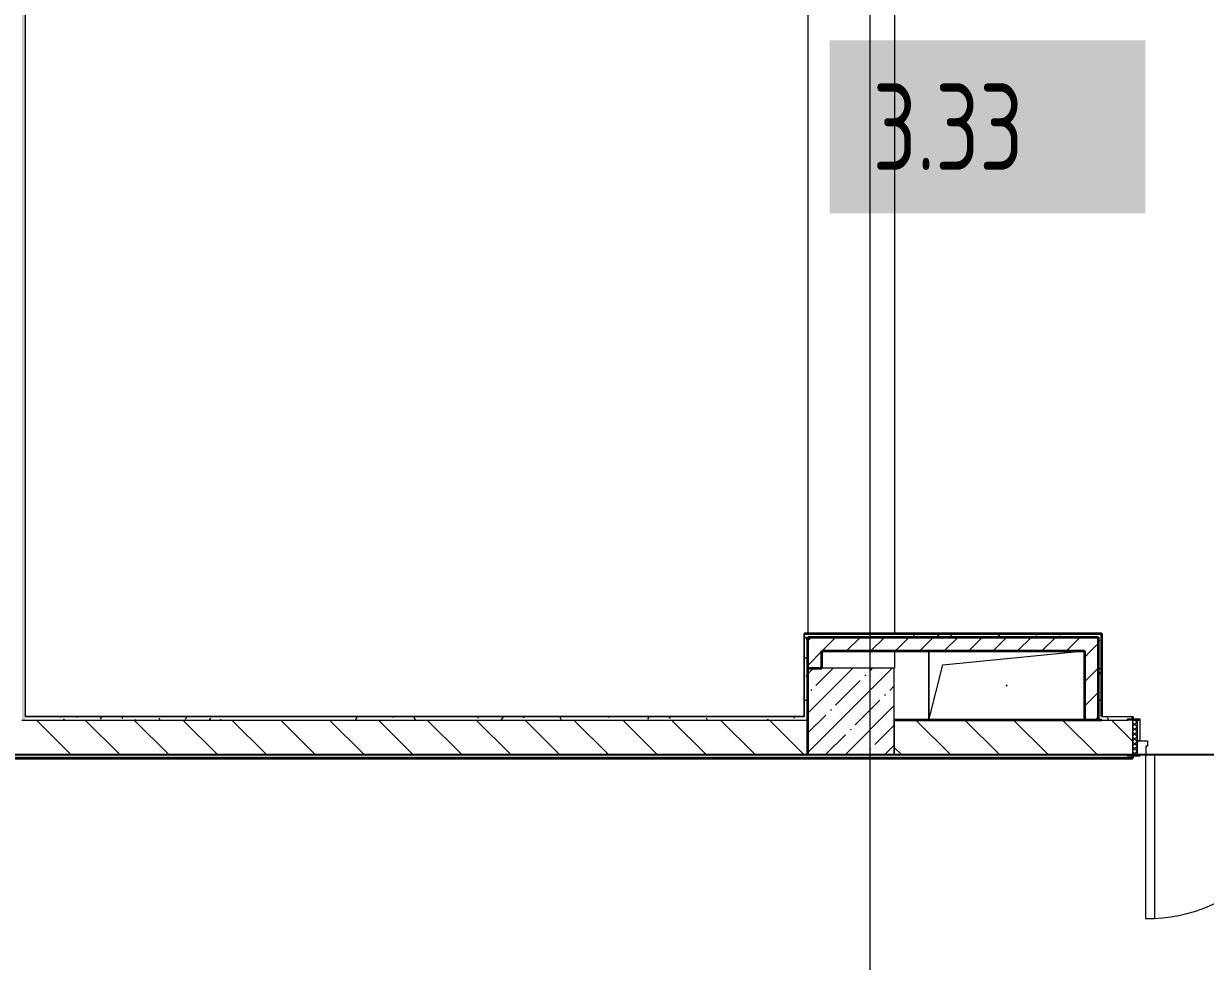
# Model space of a CAD drawing. Header units: millimetres. Extents: x 3914 to 443608, y -156176 to 78197.
# Drawn here: x 426480 to 433320, y -133773 to -128346 of the extents above; entities that cross this region are included whole.
import ezdxf

# ---------------------------------------------------------------- set-up
doc = ezdxf.new("R2010")
doc.units = ezdxf.units.MM
for name, color, linetype, lineweight in [('A-DOOR-1', 7, 'Continuous', 5), ('A-DOOR-FRAM-2', 7, 'Continuous', 5), ('A-FLOR', 7, 'Continuous', 9), ('A-GENM', 7, 'Continuous', 9), ('A-WALL', 7, 'Continuous', 5), ('A-WALL-1', 7, 'Continuous', 35), ('I-WALL', 7, 'Continuous', 5), ('S-COLS', 7, 'Continuous', 9), ('S-COLS-1', 7, 'Continuous', 5), ('Оси', 7, 'Continuous', 9)]:
    doc.layers.add(name, color=color, linetype=linetype, lineweight=lineweight)
doc.layers.add('A-DOOR-FRAM-1', color=7, linetype='Continuous', lineweight=5, true_color=0xc0c0c0)
doc.layers.add('A-WALL-FNSH-1', color=9, linetype='Continuous', lineweight=5, true_color=0x808080)
doc.styles.add('СПДС', font='ГОСТ тип А.ttf', dxfattribs={"width": 0.9})
pattern_1 = [(45, (315419.7, -145976.68), (-70.71068, 70.71068), [])]
pattern_2 = [(0, (315419.7, -145976.68), (243.84, 60.96), [20.117, -162.763, 20.117, -162.763, -975.36]), (0, (315419.7, -145976.68), (243.84, 60.96), [-365.76, 20.117, -345.643, 20.117, -162.763, -426.72]), (0, (315419.7, -145976.68), (243.84, 60.96), [-914.4, 20.117, -101.803, 20.117, -284.683]), (120, (315511.14, -145946.2), (-174.71291, 180.691634), [20.117, -162.763, 20.117, -162.763, -975.36]), (120, (315511.14, -145946.2), (-174.71291, 180.691634), [-365.76, 20.117, -345.643, 20.117, -162.763, -426.72]), (120, (315511.14, -145946.2), (-174.71291, 180.691634), [-914.4, 20.117, -101.803, 20.117, -284.683]), (240, (315541.62, -145824.28), (-69.12709, -241.651634), [20.117, -162.763, 20.117, -162.763, -975.36]), (240, (315541.62, -145824.28), (-69.12709, -241.651634), [-365.76, 20.117, -345.643, 20.117, -162.763, -426.72]), (240, (315541.62, -145824.28), (-69.12709, -241.651634), [-914.4, 20.117, -101.803, 20.117, -284.683])]

# ---------------------------------------------------------------- blocks, each defined once
blk = doc.blocks.new('GM_Отверстие прямоугольное _в плите_ - Отверстие-23876685-Объем проектирования 3 этажа')
at = {"layer": 'A-GENM'}
for p, q in [((-450, -200), (-450, 200)), ((-450, 200), (-450, -200)), ((-370, 120), (450, 200)), ((-450, -200), (-370, 120))]:
    blk.add_line(p, q, dxfattribs=at)
for start, end in [(360, 180), (180, 360)]:
    blk.add_arc((0, 0), 2.5, start, end, dxfattribs=at)

msp = doc.modelspace()

# ---------------------------------------------------------------- hatches: boundary and pattern name
at = {"layer": 'A-DOOR-FRAM-2'}
h = msp.add_hatch(dxfattribs=at)
h.set_pattern_fill('FP_215', color=256, style=0, pattern_type=2)
h.set_pattern_definition([(315, (433066.265, -132641.364), (-14.1421, -14.1421), []), (225, (433066.265, -132641.364), (-14.1421, 14.1421), [])])
h.paths.add_polyline_path([(432900.1, -132576.7), (432925.1, -132576.7), (432925.1, -132376.7), (432900.1, -132376.7)])
at = {"layer": 'I-WALL'}
h = msp.add_hatch(dxfattribs=at)
h.set_pattern_fill('FP_191', color=256, style=0, pattern_type=2)
h.set_pattern_definition(pattern_2)
h.paths.add_polyline_path([(426469.7, -132376.7), (426489.7, -132376.7), (426488.7, -124846.6), (426469.7, -124826.7), (426469.7, -132375.8)])
h.paths.add_polyline_path([(426489.7, -124846.7), (426489.7, -124826.7), (426469.7, -124826.7)])
h = msp.add_hatch(dxfattribs=at)
h.set_pattern_fill('FP_191', color=256, style=0, pattern_type=2)
h.set_pattern_definition(pattern_2)
h.paths.add_polyline_path([(431019.7, -132356.7), (431019.7, -131876.7), (430999.7, -131876.7), (430999.7, -132355.7)])
h = msp.add_hatch(dxfattribs=at)
h.set_pattern_fill('FP_191', color=256, style=0, pattern_type=2)
h.set_pattern_definition(pattern_2)
h.paths.add_polyline_path([(431720.1, -131896.7), (432720.1, -131896.7), (432720.1, -131876.7), (431019.7, -131876.7), (431020.1, -131896.7), (431540.1, -131896.7)])
h = msp.add_hatch(dxfattribs=at)
h.set_pattern_fill('FP_22', color=256, style=0, pattern_type=2)
h.set_pattern_definition(pattern_1)
h.paths.add_polyline_path([(431099.7, -132076.7), (431099.7, -131896.7), (431019.7, -131896.7), (431020.1, -132076.7)])
h = msp.add_hatch(dxfattribs=at)
h.set_pattern_fill('FP_22', color=256, style=0, pattern_type=2)
h.set_pattern_definition(pattern_1)
h.paths.add_polyline_path([(431540.1, -131976.7), (432700.1, -131976.7), (432700.1, -131896.7), (431099.7, -131896.7), (431099.7, -131976.7), (431520.1, -131976.7)])
h = msp.add_hatch(dxfattribs=at)
h.set_pattern_fill('FP_191', color=256, style=0, pattern_type=2)
h.set_pattern_definition(pattern_2)
h.paths.add_polyline_path([(432720.1, -132376.7), (432720.1, -131896.7), (432700.1, -131896.7), (432700.1, -132376.7)])
h = msp.add_hatch(dxfattribs=at)
h.set_pattern_fill('FP_22', color=256, style=0, pattern_type=2)
h.set_pattern_definition(pattern_1)
h.paths.add_polyline_path([(432620.1, -132376.7), (432700.1, -132376.7), (432700.1, -131976.7), (432620.1, -131976.7), (432620.1, -132356.7)])
h = msp.add_hatch(dxfattribs=at)
h.set_pattern_fill('FP_191', color=256, style=0, pattern_type=2)
h.set_pattern_definition(pattern_2)
h.paths.add_polyline_path([(426489.7, -132376.7), (431019.7, -132376.7), (431019.7, -132356.7), (426490.7, -132356.7), (426489.9, -132373.5)])
h = msp.add_hatch(dxfattribs=at)
h.set_pattern_fill('FP_191', color=256, style=0, pattern_type=2)
h.set_pattern_definition(pattern_2)
h.paths.add_polyline_path([(436349.7, -132376.7), (436349.7, -132356.7), (434350.1, -132356.7), (434350.1, -132368.7), (434380.1, -132368.7), (434380.1, -132376.7), (436337.1, -132376.7)])
h.paths.add_polyline_path([(432721.1, -132376.7), (432870.1, -132376.7), (432870.1, -132368.7), (432900.1, -132368.7), (432900.1, -132356.7), (432721.1, -132358.3), (432720.1, -132376.7)])
h = msp.add_hatch(dxfattribs=at)
h.set_pattern_fill('FP_23', color=256, style=0, pattern_type=2)
h.set_pattern_definition([(135, (315419.7, -145976.68), (-141.42136, -141.42136), [])])
h.paths.add_polyline_path([(435863.4, -132576.7), (436349.7, -132576.7), (436349.7, -132376.7), (434350.1, -132376.7), (434350.1, -132576.7), (435816.8, -132576.7)])
h.paths.add_polyline_path([(416969.7, -132576.7), (416969.7, -132376.7), (416519.7, -132376.7), (416519.7, -132576.7), (416939.7, -132576.7)])
h.paths.add_polyline_path([(418419.7, -132576.7), (423739.7, -132576.7), (423739.7, -132376.7), (418419.7, -132376.7)])
h.paths.add_polyline_path([(427429.7, -132576.7), (431019.7, -132576.7), (431019.7, -132376.7), (426469.7, -132376.7), (426469.7, -132576.7), (427311.8, -132576.7)])
h.paths.add_polyline_path([(432620.1, -132576.7), (432900.1, -132576.7), (432900.1, -132376.7), (431519.7, -132376.7), (431519.7, -132576.7), (432529.8, -132576.7)])
h.paths.add_polyline_path([(425969.7, -132576.7), (425969.7, -132376.7), (425189.7, -132376.7), (425189.7, -132576.7), (425219.7, -132576.7)])
h = msp.add_hatch(dxfattribs=at)
h.set_pattern_fill('FP_191', color=256, style=0, pattern_type=2)
h.set_pattern_definition(pattern_2)
h.paths.add_polyline_path([(435778.7, -132596.7), (435779.7, -132576.7), (434380.1, -132577.1), (434380.1, -132584.7), (434350.1, -132584.7), (434350.1, -132596.7), (435769.2, -132596.7)])
h.paths.add_polyline_path([(426003.2, -132596.7), (432900.1, -132596.7), (432900.1, -132584.7), (432870.1, -132584.7), (432870.1, -132576.7), (425219.7, -132576.7), (425219.7, -132584.7), (425189.7, -132584.7), (425189.7, -132596.7), (425969.7, -132596.7)])
h.paths.add_polyline_path([(418419.7, -132596.7), (423739.7, -132596.7), (423739.7, -132584.7), (423709.7, -132584.7), (423709.7, -132576.7), (418449.7, -132576.7), (418449.7, -132584.7), (418419.7, -132584.7)])
h.paths.add_polyline_path([(416969.7, -132596.7), (416969.7, -132584.7), (416939.7, -132584.7), (416939.7, -132576.7), (416049.7, -132576.7), (416049.7, -132584.7), (416019.7, -132584.7), (416021.7, -132596.7), (416757.1, -132596.7)])
h.paths.add_polyline_path([(415069.7, -132596.7), (415069.7, -132584.7), (415039.7, -132584.7), (415039.7, -132576.7), (414119.7, -132576.7), (414119.7, -132596.7), (415039.7, -132596.7)])
at = {"layer": 'S-COLS-1'}
h = msp.add_hatch(dxfattribs=at)
h.set_pattern_fill('FP_1', color=256, style=0, pattern_type=2)
h.set_pattern_definition([(45, (315419.7, -145976.68), (-114.04925, 114.04925), []), (45, (315533.75, -145976.68), (-114.04925, 114.04925), [201.612, -40.322, 6.706, -33.617])])
h.paths.add_polyline_path([(431019.7, -132576.7), (431519.7, -132575), (431519.7, -132076.7), (431019.7, -132076.7), (431019.7, -132376.7)])

# ---------------------------------------------------------------- linework, layer by layer
msp.add_lwpolyline([(440249.7, -135376.7), (400389.7, -135376.7), (400389.7, -132576.7), (440249.7, -132576.7)], close=True)
at = {"layer": 'A-DOOR-1'}
for p, q in [((432975.1, -132576.7), (433025.1, -132576.7)), ((432975.1, -133526.7), (432975.1, -132576.7)), ((433025.1, -132576.7), (433025.1, -133526.7)), ((433025.1, -133526.7), (432975.1, -133526.7))]:
    msp.add_line(p, q, dxfattribs=at)
msp.add_arc((432975.1, -132576.7), 950, 270, 0, dxfattribs=at)
at = {"layer": 'A-DOOR-FRAM-1'}
for p, q in [((432870.1, -132368.7), (432940.1, -132368.7)), ((432870.1, -132376.7), (432870.1, -132368.7)), ((432940.1, -132376.7), (432870.1, -132376.7)), ((432900.1, -132376.7), (432925.1, -132376.7)), ((432900.1, -132576.7), (432900.1, -132376.7)), ((432925.1, -132376.7), (432925.1, -132576.7)), ((432925.1, -132376.7), (432940.1, -132376.7)), ((432925.1, -132496.7), (432925.1, -132376.7)), ((432940.1, -132368.7), (432940.1, -132376.7)), ((432940.1, -132376.7), (432940.1, -132496.7)), ((432925.1, -132496.7), (432985.1, -132496.7)), ((432925.1, -132576.7), (432925.1, -132496.7)), ((432940.1, -132496.7), (432925.1, -132496.7)), ((432985.1, -132496.7), (432985.1, -132526.7)), ((432975.1, -132526.7), (432975.1, -132576.7)), ((432985.1, -132526.7), (432975.1, -132526.7)), ((432870.1, -132576.7), (432940.1, -132576.7)), ((432870.1, -132584.7), (432870.1, -132576.7)), ((432940.1, -132584.7), (432870.1, -132584.7)), ((432925.1, -132576.7), (432900.1, -132576.7)), ((432975.1, -132576.7), (432925.1, -132576.7)), ((432940.1, -132576.7), (432940.1, -132584.7))]:
    msp.add_line(p, q, dxfattribs=at)
at = {"layer": 'A-FLOR'}
for p, q in [((426489.7, -132355.7), (426489.7, -124847.7)), ((431020.1, -131875.7), (431020.1, -125096.7)), ((431520.1, -125096.7), (431520.1, -131875.7)), ((432721.1, -131875.7), (430998.7, -131875.7)), ((430998.7, -132355.7), (430998.7, -131875.7)), ((432721.1, -131875.7), (432721.1, -132355.7)), ((431520.1, -131976.7), (431520.1, -132076.7)), ((431519.7, -132076.7), (431099.7, -132076.7)), ((430998.7, -132355.7), (426489.7, -132355.7)), ((432721.1, -132355.7), (432900.1, -132355.7)), ((432529.8, -132576.7), (432870.1, -132576.7)), ((434275.1, -132576.7), (432975.1, -132576.7))]:
    msp.add_line(p, q, dxfattribs=at)
at = {"layer": 'A-WALL'}
for p, q in [((426489.7, -132355.7), (426489.7, -132356.7)), ((426489.7, -132356.7), (430999.7, -132356.7)), ((426469.7, -132376.7), (431019.7, -132376.7)), ((431519.7, -132376.7), (431519.7, -132576.7)), ((432720.1, -132376.7), (432870.1, -132376.7)), ((432529.8, -132576.7), (425219.7, -132576.7))]:
    msp.add_line(p, q, dxfattribs=at)
at = {"layer": 'A-WALL-1'}
for p, q in [((432720.1, -131876.7), (430999.7, -131876.7)), ((432720.1, -132356.7), (432720.1, -131876.7)), ((431019.7, -132576.7), (431019.7, -131896.7)), ((431019.7, -131896.7), (432700.1, -131896.7)), ((432700.1, -131896.7), (432700.1, -132376.7)), ((431099.7, -132076.7), (431099.7, -131976.7)), ((431099.7, -131976.7), (432620.1, -131976.7)), ((432620.1, -131976.7), (432620.1, -132376.7)), ((431019.7, -132076.7), (431099.7, -132076.7)), ((430999.7, -132355.7), (430999.7, -132356.7)), ((432721.1, -132356.7), (432720.1, -132356.7)), ((432900.1, -132368.7), (432900.1, -132356.7)), ((432720.1, -132376.7), (431519.7, -132376.7)), ((425189.7, -132596.7), (432900.1, -132596.7)), ((432900.1, -132596.7), (432900.1, -132584.7))]:
    msp.add_line(p, q, dxfattribs=at)
at = {"layer": 'A-WALL-FNSH-1'}
for p, q in [((426490.7, -132355.7), (426490.7, -124847.7)), ((430998.7, -131875.7), (430998.7, -131875.7)), ((430999.7, -132355.7), (430999.7, -131876.7)), ((430998.7, -132355.7), (430999.7, -132355.7)), ((432721.1, -132356.7), (432900.1, -132356.7)), ((432900.1, -132356.7), (432900.1, -132355.7)), ((425189.7, -132597.7), (432900.1, -132597.7)), ((428085.4, -132597.7), (428085.4, -132598.7)), ((429285.1, -132598.7), (429285.1, -132597.7)), ((429285.3, -132598.7), (429552, -132598.7)), ((429552, -132598.7), (429552, -132597.7)), ((429553.4, -132597.7), (429553.4, -132598.7)), ((430753.1, -132598.7), (430753.1, -132597.7)), ((432900.1, -132597.7), (432900.1, -132596.7))]:
    msp.add_line(p, q, dxfattribs=at)
at = {"layer": 'I-WALL'}
for p, q in [((428085.3, -132597.7), (428085.3, -132598.7)), ((429227.6, -132598.7), (428085.3, -132598.7)), ((429227.6, -132598.7), (429227.6, -132597.7)), ((429285.3, -132598.7), (429227.6, -132598.7)), ((429285.3, -132598.7), (429285.3, -132597.7)), ((429553.3, -132597.7), (429553.3, -132598.7)), ((429553.4, -132598.7), (429553.3, -132598.7)), ((430753.3, -132598.7), (429553.4, -132598.7)), ((430753.3, -132598.7), (430753.3, -132597.7))]:
    msp.add_line(p, q, dxfattribs=at)
at = {"layer": 'S-COLS'}
for p, q in [((431019.7, -132376.7), (431019.7, -132576.7)), ((431519.7, -132576.7), (431519.7, -132376.7))]:
    msp.add_line(p, q, dxfattribs=at)
at = {"layer": 'S-COLS-1'}
for p, q in [((431519.7, -132076.7), (431019.7, -132076.7)), ((431019.7, -132076.7), (431019.7, -132376.7)), ((431519.7, -132376.7), (431519.7, -132076.7)), ((431019.7, -132576.7), (431519.7, -132576.7))]:
    msp.add_line(p, q, dxfattribs=at)
at = {"layer": 'Оси'}
msp.add_lwpolyline([(431379.7, -147882.9), (431379.7, -142882.9), (431379.7, -129061.6), (431379.7, -124061.6)], dxfattribs=at)

# ---------------------------------------------------------------- block references
at = {"layer": 'A-GENM'}
msp.add_blockref('GM_Отверстие прямоугольное _в плите_ - Отверстие-23876685-Объем проектирования 3 этажа', (432170.1, -132176.7), dxfattribs=at)

# ---------------------------------------------------------------- texts
at = {"insert": (431394.5, -128693.5), "char_height": 500, "width": 1327.594, "attachment_point": 1, "style": 'СПДС', "bg_fill": 1, "box_fill_scale": 1.5, "bg_fill_color": 7, "bg_fill_true_color": 16777215, "bg_fill_transparency": 0}
msp.add_mtext('3.33', dxfattribs=at)

doc.saveas('drawing.dxf')
